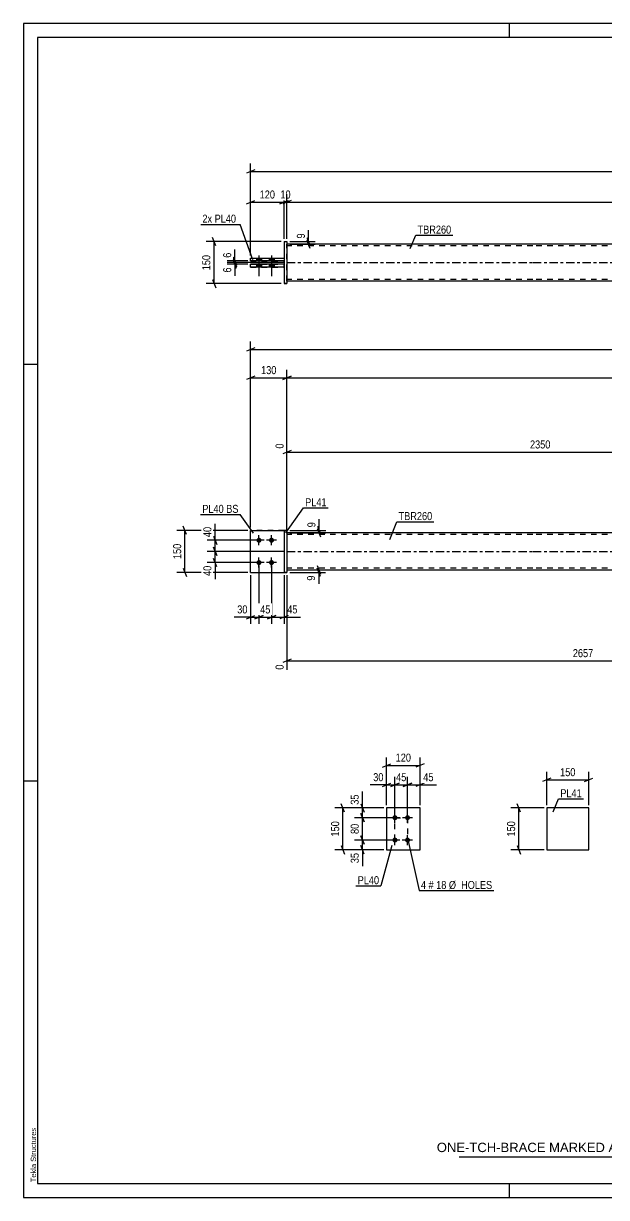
# Model space of a CAD drawing. Header units: millimetres. Extents: x 0 to 594, y 0 to 420.
# Drawn here: x 0 to 208.8, y 0 to 420 of the extents above; entities that cross this region are included whole.
import ezdxf

# ---------------------------------------------------------------- set-up
doc = ezdxf.new("R2010")
doc.units = ezdxf.units.MM
doc.linetypes.add('DXK_LINE_DOT2', pattern=[3.9198, 1.9599, -1.9599])
doc.linetypes.add('DXK_LINE_DOT3', pattern=[5.9187, 2.979, -0.9799, 0.9799, -0.9799])
doc.styles.add('Arial', font='ARIAL.TTF', dxfattribs={"height": 0.2})
doc.styles.add('Arial Narrow', font='ARIALN.TTF', dxfattribs={"height": 0.2})

# ---------------------------------------------------------------- blocks, each defined once
blk = doc.blocks.new('Unknown-581559774-1128')
at = {"color": 5, "linetype": 'Continuous'}
for p, q in [((594, 420), (0, 420)), ((0, 420), (0, 0)), ((174, 415), (174, 420)), ((589, 415), (5, 415)), ((5, 415), (5, 5)), ((5, 298), (0, 298)), ((5, 149), (0, 149)), ((5, 5), (589, 5)), ((174, 0), (174, 5)), ((0, 0), (594, 0))]:
    blk.add_line(p, q, dxfattribs=at)
at = {"color": 174, "linetype": 'Continuous', "style": 'Arial'}
blk.add_text('Tekla Structures', height=1.9102, rotation=90, dxfattribs=at).set_placement((4.5, 5.5))
blk = doc.blocks.new('Part-581559774-1555 - 1539')
at = {"color": 2, "linetype": 'Continuous'}
for p, q in [((130.01, 139.38), (130.01, 124.38)), ((142.01, 139.38), (130.01, 139.38)), ((142.01, 124.38), (142.01, 139.38)), ((130.01, 124.38), (142.01, 124.38))]:
    blk.add_line(p, q, dxfattribs=at)
blk = doc.blocks.new('Bolt-581559774-1560 - 1539')
at = {"linetype": 'Continuous'}
for points in [[(133.01, 134.98, -1), (133.01, 136.78, -1)], [(137.51, 134.98, -1), (137.51, 136.78, -1)], [(133.01, 126.98, -1), (133.01, 128.78, -1)], [(137.51, 126.98, -1), (137.51, 128.78, -1)]]:
    blk.add_hatch(color=1, dxfattribs=at).paths.add_polyline_path(points)
at = {"color": 1, "linetype": 'Continuous'}
for p, q in [((134.81, 135.88), (131.21, 135.88)), ((133.01, 134.08), (133.01, 137.68)), ((139.31, 135.88), (135.71, 135.88)), ((137.51, 134.08), (137.51, 137.68)), ((134.81, 127.88), (131.21, 127.88)), ((133.01, 126.08), (133.01, 129.68)), ((139.31, 127.88), (135.71, 127.88)), ((137.51, 126.08), (137.51, 129.68))]:
    blk.add_line(p, q, dxfattribs=at)
blk = doc.blocks.new('Bolt-581559774-1912 - 1907')
at = {"linetype": 'Continuous'}
for points in [[(84.33, 234.24), (84.14, 234.26), (83.96, 234.32), (83.8, 234.41), (83.66, 234.54), (83.55, 234.69), (83.47, 234.86), (83.43, 235.04), (83.43, 235.23), (83.47, 235.42), (83.55, 235.59), (83.66, 235.74), (83.8, 235.87), (83.96, 235.96), (84.14, 236.02), (84.33, 236.04), (84.51, 236.02), (84.69, 235.96), (84.85, 235.87), (84.99, 235.74), (85.1, 235.59), (85.18, 235.42), (85.22, 235.23), (85.22, 235.04), (85.18, 234.86), (85.1, 234.69), (84.99, 234.54), (84.85, 234.41), (84.69, 234.32), (84.51, 234.26)], [(88.83, 234.24), (88.64, 234.26), (88.46, 234.32), (88.3, 234.41), (88.16, 234.54), (88.05, 234.69), (87.97, 234.86), (87.93, 235.04), (87.93, 235.23), (87.97, 235.42), (88.05, 235.59), (88.16, 235.74), (88.3, 235.87), (88.46, 235.96), (88.64, 236.02), (88.83, 236.04), (89.01, 236.02), (89.19, 235.96), (89.35, 235.87), (89.49, 235.74), (89.6, 235.59), (89.68, 235.42), (89.72, 235.23), (89.72, 235.04), (89.68, 234.86), (89.6, 234.69), (89.49, 234.54), (89.35, 234.41), (89.19, 234.32), (89.01, 234.26)], [(84.33, 226.24), (84.14, 226.26), (83.96, 226.32), (83.8, 226.41), (83.66, 226.54), (83.55, 226.69), (83.47, 226.86), (83.43, 227.04), (83.43, 227.23), (83.47, 227.42), (83.55, 227.59), (83.66, 227.74), (83.8, 227.87), (83.96, 227.96), (84.14, 228.02), (84.33, 228.04), (84.51, 228.02), (84.69, 227.96), (84.85, 227.87), (84.99, 227.74), (85.1, 227.59), (85.18, 227.42), (85.22, 227.23), (85.22, 227.04), (85.18, 226.86), (85.1, 226.69), (84.99, 226.54), (84.85, 226.41), (84.69, 226.32), (84.51, 226.26)], [(88.83, 226.24), (88.64, 226.26), (88.46, 226.32), (88.3, 226.41), (88.16, 226.54), (88.05, 226.69), (87.97, 226.86), (87.93, 227.04), (87.93, 227.23), (87.97, 227.42), (88.05, 227.59), (88.16, 227.74), (88.3, 227.87), (88.46, 227.96), (88.64, 228.02), (88.83, 228.04), (89.01, 228.02), (89.19, 227.96), (89.35, 227.87), (89.49, 227.74), (89.6, 227.59), (89.68, 227.42), (89.72, 227.23), (89.72, 227.04), (89.68, 226.86), (89.6, 226.69), (89.49, 226.54), (89.35, 226.41), (89.19, 226.32), (89.01, 226.26)]]:
    blk.add_hatch(color=1, dxfattribs=at).paths.add_polyline_path(points)
at = {"color": 1, "linetype": 'Continuous'}
for p, q in [((84.33, 233.34), (84.33, 236.94)), ((88.83, 233.34), (88.83, 236.94)), ((86.13, 235.14), (82.53, 235.14)), ((90.63, 235.14), (87.03, 235.14)), ((86.13, 227.14), (82.53, 227.14)), ((84.33, 225.34), (84.33, 228.94)), ((90.63, 227.14), (87.03, 227.14)), ((88.83, 225.34), (88.83, 228.94))]:
    blk.add_line(p, q, dxfattribs=at)
blk = doc.blocks.new('Part-581559774-1923 - 1907')
at = {"color": 2, "linetype": 'Continuous'}
for p, q in [((94.33, 238.64), (93.33, 238.64)), ((93.33, 238.64), (93.33, 223.64)), ((94.33, 238.64), (94.33, 238.64)), ((94.33, 238.64), (94.33, 223.64)), ((93.33, 223.64), (94.33, 223.64))]:
    blk.add_line(p, q, dxfattribs=at)
at = {"color": 7, "linetype": 'DXK_LINE_DOT2'}
for p, q in [((93.33, 238.64), (94.33, 238.64)), ((94.33, 223.64), (93.33, 223.64))]:
    blk.add_line(p, q, dxfattribs=at)
blk = doc.blocks.new('Part-581559774-1928 - 1907')
at = {"color": 7, "linetype": 'DXK_LINE_DOT2'}
for p, q in [((81.33, 223.64), (81.33, 238.64)), ((81.33, 238.64), (93.33, 238.64)), ((93.33, 238.64), (81.33, 238.64)), ((93.33, 238.64), (93.33, 223.64)), ((81.33, 223.64), (81.33, 223.64)), ((81.33, 223.64), (93.33, 223.64)), ((81.33, 223.64), (93.33, 223.64)), ((93.33, 223.64), (93.33, 223.64))]:
    blk.add_line(p, q, dxfattribs=at)
blk = doc.blocks.new('Part-581559774-1933 - 1907')
at = {"color": 2, "linetype": 'Continuous'}
for p, q in [((81.33, 223.64), (81.33, 238.64)), ((81.33, 238.64), (93.33, 238.64)), ((81.33, 223.64), (81.33, 223.64)), ((81.33, 223.64), (93.33, 223.64))]:
    blk.add_line(p, q, dxfattribs=at)
at = {"color": 7, "linetype": 'DXK_LINE_DOT2'}
for p, q in [((93.33, 238.64), (81.33, 238.64)), ((93.33, 238.64), (93.33, 223.64)), ((81.33, 223.64), (81.33, 223.64)), ((81.33, 223.64), (93.33, 223.64)), ((93.33, 223.64), (93.33, 223.64))]:
    blk.add_line(p, q, dxfattribs=at)
blk = doc.blocks.new('Part-581559774-1943 - 1907')
at = {"linetype": 'Continuous'}
blk.add_hatch(color=2, dxfattribs=at).paths.add_polyline_path([(496.6, 224.54), (495.8, 225.94), (497.4, 225.94)])
at = {"color": 2, "linetype": 'Continuous'}
for p, q in [((182.33, 237.74), (94.33, 237.74)), ((526.6, 237.74), (182.43, 237.74)), ((94.33, 224.54), (182.33, 224.54)), ((182.43, 224.54), (526.6, 224.54)), ((496.6, 224.54), (495.8, 225.94)), ((495.8, 225.94), (497.4, 225.94)), ((497.4, 225.94), (496.6, 224.54))]:
    blk.add_line(p, q, dxfattribs=at)
at = {"color": 7, "linetype": 'DXK_LINE_DOT2'}
for p, q in [((94.33, 237.74), (94.33, 224.54)), ((182.33, 237.14), (94.33, 237.14)), ((526.6, 237.14), (182.43, 237.14)), ((281.85, 237.74), (281.85, 237.14)), ((317.33, 237.74), (317.33, 237.14)), ((526.6, 224.54), (526.6, 237.74)), ((182.33, 225.14), (94.33, 225.14)), ((526.6, 225.14), (182.43, 225.14)), ((303.87, 224.54), (303.87, 225.14)), ((339.36, 224.54), (339.36, 225.14))]:
    blk.add_line(p, q, dxfattribs=at)
at = {"color": 7, "linetype": 'DXK_LINE_DOT3'}
for p, q in [((94.33, 231.14), (182.33, 231.14)), ((182.43, 231.14), (526.6, 231.14))]:
    blk.add_line(p, q, dxfattribs=at)
at = {"color": 2, "linetype": 'Continuous'}
blk.add_circle((496.6, 225.44), 1, dxfattribs=at)
blk = doc.blocks.new('Bolt-581559774-2355 - 2348')
at = {"linetype": 'Continuous'}
for points in [[(83.43, 335.05), (85.23, 335.05), (85.23, 336.05), (83.43, 336.05)], [(83.43, 335.05), (85.23, 335.05), (85.23, 336.05), (83.43, 336.05)], [(87.93, 335.05), (89.73, 335.05), (89.73, 336.05), (87.93, 336.05)], [(87.93, 335.05), (89.73, 335.05), (89.73, 336.05), (87.93, 336.05)], [(83.43, 332.85), (85.23, 332.85), (85.23, 333.85), (83.43, 333.85)], [(83.43, 332.85), (85.23, 332.85), (85.23, 333.85), (83.43, 333.85)], [(87.93, 332.85), (89.73, 332.85), (89.73, 333.85), (87.93, 333.85)], [(87.93, 332.85), (89.73, 332.85), (89.73, 333.85), (87.93, 333.85)]]:
    blk.add_hatch(color=1, dxfattribs=at).paths.add_polyline_path(points)
at = {"color": 1, "linetype": 'Continuous'}
for p, q in [((83.43, 336.05), (83.43, 335.05)), ((83.43, 336.05), (83.43, 335.05)), ((84.33, 337.05), (84.33, 329.55)), ((84.33, 337.05), (84.33, 329.55)), ((85.23, 336.05), (85.23, 335.05)), ((85.23, 336.05), (85.23, 335.05)), ((87.93, 336.05), (87.93, 335.05)), ((87.93, 336.05), (87.93, 335.05)), ((88.83, 337.05), (88.83, 329.55)), ((88.83, 337.05), (88.83, 329.55)), ((89.73, 336.05), (89.73, 335.05)), ((89.73, 336.05), (89.73, 335.05)), ((83.43, 333.85), (83.43, 332.85)), ((83.43, 333.85), (83.43, 332.85)), ((85.23, 333.85), (85.23, 332.85)), ((85.23, 333.85), (85.23, 332.85)), ((87.93, 333.85), (87.93, 332.85)), ((87.93, 333.85), (87.93, 332.85)), ((89.73, 333.85), (89.73, 332.85)), ((89.73, 333.85), (89.73, 332.85))]:
    blk.add_line(p, q, dxfattribs=at)
blk = doc.blocks.new('Part-581559774-2362 - 2348')
at = {"color": 2, "linetype": 'Continuous'}
for p, q in [((81.33, 335.05), (81.33, 336.05)), ((81.33, 336.05), (93.33, 336.05)), ((93.33, 336.05), (93.33, 335.05)), ((81.33, 335.05), (81.33, 335.05)), ((93.33, 335.05), (81.33, 335.05)), ((93.33, 335.05), (93.33, 335.05))]:
    blk.add_line(p, q, dxfattribs=at)
at = {"color": 7, "linetype": 'DXK_LINE_DOT2'}
for p, q in [((81.33, 336.05), (93.33, 336.05)), ((81.33, 335.05), (93.33, 335.05))]:
    blk.add_line(p, q, dxfattribs=at)
blk = doc.blocks.new('Part-581559774-2357 - 2348')
at = {"color": 2, "linetype": 'Continuous'}
for p, q in [((93.33, 341.95), (94.33, 341.95)), ((93.33, 341.95), (93.33, 326.95)), ((94.33, 341.95), (94.33, 341.95)), ((94.33, 341.95), (94.33, 326.95)), ((94.33, 326.95), (93.33, 326.95)), ((93.33, 326.95), (93.33, 326.95))]:
    blk.add_line(p, q, dxfattribs=at)
at = {"color": 7, "linetype": 'DXK_LINE_DOT2'}
for p, q in [((93.33, 341.95), (94.33, 341.95)), ((93.33, 326.95), (94.33, 326.95)), ((93.33, 326.95), (93.33, 326.95))]:
    blk.add_line(p, q, dxfattribs=at)
blk = doc.blocks.new('Part-581559774-2367 - 2348')
at = {"color": 2, "linetype": 'Continuous'}
for p, q in [((81.33, 332.85), (81.33, 333.85)), ((93.33, 333.85), (81.33, 333.85)), ((81.33, 332.85), (81.33, 332.85)), ((93.33, 332.85), (81.33, 332.85)), ((93.33, 332.85), (93.33, 333.85)), ((93.33, 332.85), (93.33, 332.85))]:
    blk.add_line(p, q, dxfattribs=at)
at = {"color": 7, "linetype": 'DXK_LINE_DOT2'}
for p, q in [((81.33, 333.85), (93.33, 333.85)), ((81.33, 332.85), (93.33, 332.85))]:
    blk.add_line(p, q, dxfattribs=at)
blk = doc.blocks.new('Part-581559774-2387 - 2348')
at = {"linetype": 'Continuous'}
blk.add_hatch(color=2, dxfattribs=at).paths.add_polyline_path([(496.6, 334.45), (495.8, 335.85), (497.4, 335.85)])
at = {"color": 2, "linetype": 'Continuous'}
for p, q in [((182.33, 341.05), (94.33, 341.05)), ((526.6, 341.05), (182.43, 341.05)), ((281.85, 335.15), (281.85, 335.05)), ((281.85, 335.15), (317.33, 335.15)), ((281.85, 333.75), (281.85, 333.85)), ((317.33, 333.75), (281.85, 333.75)), ((303.87, 335.15), (303.87, 335.05)), ((303.87, 333.75), (303.87, 333.85)), ((317.33, 335.15), (317.33, 333.75)), ((496.6, 334.45), (495.8, 335.85)), ((495.8, 335.85), (497.4, 335.85)), ((497.4, 335.85), (496.6, 334.45)), ((182.33, 327.85), (94.33, 327.85)), ((526.6, 327.85), (182.43, 327.85))]:
    blk.add_line(p, q, dxfattribs=at)
at = {"color": 7, "linetype": 'DXK_LINE_DOT2'}
for p, q in [((94.33, 327.85), (94.33, 341.05)), ((182.33, 340.45), (94.33, 340.45)), ((526.6, 340.45), (182.43, 340.45)), ((526.6, 341.05), (526.6, 327.85)), ((281.85, 335.05), (281.85, 333.75)), ((303.87, 335.05), (303.87, 333.75)), ((317.33, 335.15), (339.36, 335.15)), ((339.36, 333.75), (317.33, 333.75)), ((339.36, 335.15), (339.36, 333.75)), ((182.33, 328.45), (94.33, 328.45)), ((526.6, 328.45), (182.43, 328.45))]:
    blk.add_line(p, q, dxfattribs=at)
at = {"color": 7, "linetype": 'DXK_LINE_DOT3'}
for p, q in [((94.33, 334.45), (182.33, 334.45)), ((182.43, 334.45), (526.6, 334.45))]:
    blk.add_line(p, q, dxfattribs=at)
at = {"color": 2, "linetype": 'Continuous'}
blk.add_circle((496.6, 335.35), 1, dxfattribs=at)
blk = doc.blocks.new('Part-581559774-1515 - 1499')
at = {"color": 2, "linetype": 'Continuous'}
for p, q in [((202.38, 139.38), (187.38, 139.38)), ((187.38, 139.38), (187.38, 124.38)), ((202.38, 124.38), (202.38, 139.38)), ((187.38, 124.38), (202.38, 124.38))]:
    blk.add_line(p, q, dxfattribs=at)
blk = doc.blocks.new('Rectangle-581559774-1675 - 1539')
at = {"color": 1, "linetype": 'DXK_LINE_DOT2'}
blk.add_lwpolyline([(133.01, 135.88), (137.51, 135.88), (137.51, 127.88), (133.01, 127.88), (133.01, 135.88)], close=True, dxfattribs=at)
blk = doc.blocks.new('StraightDimension-581559774-1562 - 1539')
at = {"color": 7, "linetype": 'Continuous'}
for p, q in [((130.01, 140.38), (130.01, 157.44)), ((142.01, 140.38), (142.01, 157.44)), ((128.51, 153.99), (131.51, 155.19)), ((130.01, 154.59), (142.01, 154.59)), ((143.51, 155.19), (140.51, 153.99))]:
    blk.add_line(p, q, dxfattribs=at)
at = {"color": 0}
blk.add_wipeout([(139.35, 155.34), (139.35, 159.54), (132.67, 159.54), (132.67, 155.34)], dxfattribs=at)
at = {"color": 3, "style": 'Arial Narrow'}
blk.add_text('120', height=2.863, dxfattribs=at).set_placement((133.27, 155.94))
blk = doc.blocks.new('StraightDimension-581559774-1662 - 1539')
at = {"color": 7, "linetype": 'Continuous'}
for p, q in [((132.01, 127.88), (118.53, 127.88)), ((120.78, 129.38), (121.98, 126.38)), ((121.38, 124.38), (121.38, 127.88)), ((129.01, 124.38), (118.53, 124.38)), ((121.98, 122.88), (120.78, 125.88))]:
    blk.add_line(p, q, dxfattribs=at)
at = {"color": 0}
blk.add_wipeout([(120.63, 123.86), (116.43, 123.86), (116.43, 119), (120.63, 119)], dxfattribs=at)
at = {"color": 7, "linetype": 'Continuous'}
blk.add_line((121.38, 124.38), (121.38, 118.48), dxfattribs=at)
blk.add_line((121.38, 124.38), (121.38, 118.48), dxfattribs=at)
at = {"color": 3, "style": 'Arial Narrow'}
blk.add_text('35', height=2.863, rotation=90.0002, dxfattribs=at).set_placement((120.03, 119.6))
blk = doc.blocks.new('StraightDimension-581559774-1598 - 1539')
at = {"color": 7, "linetype": 'Continuous'}
for p, q in [((131.51, 146.99), (134.51, 148.19)), ((133.01, 136.88), (133.01, 150.44)), ((133.01, 147.59), (137.51, 147.59)), ((139.01, 148.19), (136.01, 146.99)), ((137.51, 136.88), (137.51, 150.44))]:
    blk.add_line(p, q, dxfattribs=at)
at = {"color": 0}
blk.add_wipeout([(137.69, 148.34), (137.69, 152.54), (132.83, 152.54), (132.83, 148.34)], dxfattribs=at)
at = {"color": 3, "style": 'Arial Narrow'}
blk.add_text('45', height=2.863, dxfattribs=at).set_placement((133.43, 148.94))
blk = doc.blocks.new('StraightDimension-581559774-1582 - 1539')
at = {"color": 7, "linetype": 'Continuous'}
for p, q in [((136.01, 146.99), (139.01, 148.19)), ((137.51, 136.88), (137.51, 150.44)), ((137.51, 147.59), (142.01, 147.59)), ((143.51, 148.19), (140.51, 146.99)), ((142.01, 140.38), (142.01, 150.44))]:
    blk.add_line(p, q, dxfattribs=at)
at = {"color": 0}
blk.add_wipeout([(147.39, 148.34), (147.39, 152.54), (142.54, 152.54), (142.54, 148.34)], dxfattribs=at)
at = {"color": 7, "linetype": 'Continuous'}
blk.add_line((142.01, 147.59), (147.92, 147.59), dxfattribs=at)
blk.add_line((142.01, 147.59), (147.92, 147.59), dxfattribs=at)
at = {"color": 3, "style": 'Arial Narrow'}
blk.add_text('45', height=2.863, dxfattribs=at).set_placement((143.14, 148.94))
blk = doc.blocks.new('StraightDimension-581559774-1608 - 1539')
at = {"color": 7, "linetype": 'Continuous'}
for p, q in [((128.51, 146.99), (131.51, 148.19)), ((130.01, 140.38), (130.01, 150.44)), ((130.01, 147.59), (133.01, 147.59)), ((134.51, 148.19), (131.51, 146.99)), ((133.01, 136.88), (133.01, 150.44))]:
    blk.add_line(p, q, dxfattribs=at)
at = {"color": 0}
blk.add_wipeout([(129.49, 148.34), (129.49, 152.54), (124.63, 152.54), (124.63, 148.34)], dxfattribs=at)
at = {"color": 7, "linetype": 'Continuous'}
blk.add_line((130.01, 147.59), (124.11, 147.59), dxfattribs=at)
blk.add_line((130.01, 147.59), (124.11, 147.59), dxfattribs=at)
at = {"color": 3, "style": 'Arial Narrow'}
blk.add_text('30', height=2.863, dxfattribs=at).set_placement((125.23, 148.94))
blk = doc.blocks.new('StraightDimension-581559774-1622 - 1539')
at = {"color": 7, "linetype": 'Continuous'}
for p, q in [((129.01, 139.38), (111.53, 139.38)), ((114.98, 137.88), (113.78, 140.88)), ((114.38, 124.38), (114.38, 139.38)), ((129.01, 124.38), (111.53, 124.38)), ((113.78, 125.88), (114.98, 122.88))]:
    blk.add_line(p, q, dxfattribs=at)
at = {"color": 0}
blk.add_wipeout([(113.63, 135.22), (109.43, 135.22), (109.43, 128.54), (113.63, 128.54)], dxfattribs=at)
at = {"color": 3, "style": 'Arial Narrow'}
blk.add_text('150', height=2.863, rotation=90.0002, dxfattribs=at).set_placement((113.03, 129.14))
blk = doc.blocks.new('StraightDimension-581559774-1639 - 1539')
at = {"color": 7, "linetype": 'Continuous'}
for p, q in [((129.01, 139.38), (118.53, 139.38)), ((120.78, 140.88), (121.98, 137.88)), ((121.38, 135.88), (121.38, 139.38)), ((132.01, 135.88), (118.53, 135.88)), ((121.98, 134.38), (120.78, 137.38))]:
    blk.add_line(p, q, dxfattribs=at)
at = {"color": 0}
blk.add_wipeout([(120.63, 144.76), (116.43, 144.76), (116.43, 139.91), (120.63, 139.91)], dxfattribs=at)
at = {"color": 7, "linetype": 'Continuous'}
blk.add_line((121.38, 139.38), (121.38, 145.29), dxfattribs=at)
blk.add_line((121.38, 139.38), (121.38, 145.29), dxfattribs=at)
at = {"color": 3, "style": 'Arial Narrow'}
blk.add_text('35', height=2.863, rotation=90.0002, dxfattribs=at).set_placement((120.03, 140.51))
blk = doc.blocks.new('StraightDimension-581559774-1652 - 1539')
at = {"color": 7, "linetype": 'Continuous'}
for p, q in [((132.01, 135.88), (118.53, 135.88)), ((120.78, 137.38), (121.98, 134.38)), ((121.38, 127.88), (121.38, 135.88)), ((132.01, 127.88), (118.53, 127.88)), ((121.98, 126.38), (120.78, 129.38))]:
    blk.add_line(p, q, dxfattribs=at)
at = {"color": 0}
blk.add_wipeout([(120.63, 134.31), (116.43, 134.31), (116.43, 129.45), (120.63, 129.45)], dxfattribs=at)
at = {"color": 3, "style": 'Arial Narrow'}
blk.add_text('80', height=2.863, rotation=90.0002, dxfattribs=at).set_placement((120.03, 130.05))
blk = doc.blocks.new('StraightDimension-581559774-2163 - 1907')
at = {"color": 7, "linetype": 'Continuous'}
for p, q in [((105.28, 240.14), (106.48, 237.14)), ((95.33, 238.64), (108.28, 238.64)), ((95.33, 237.74), (108.28, 237.74)), ((106.48, 236.24), (105.28, 239.24)), ((105.88, 237.74), (105.88, 238.64))]:
    blk.add_line(p, q, dxfattribs=at)
at = {"color": 0}
blk.add_wipeout([(105.13, 242.19), (100.93, 242.19), (100.93, 239.16), (105.13, 239.16)], dxfattribs=at)
at = {"color": 7, "linetype": 'Continuous'}
blk.add_line((105.88, 238.64), (105.88, 242.72), dxfattribs=at)
blk.add_line((105.88, 238.64), (105.88, 242.72), dxfattribs=at)
at = {"color": 3, "style": 'Arial Narrow'}
blk.add_text('9', height=2.86, rotation=90.0002, dxfattribs=at).set_placement((104.53, 239.76))
blk = doc.blocks.new('StraightDimension-581559774-2239 - 1907')
at = {"color": 7, "linetype": 'Continuous'}
for p, q in [((88.83, 226.14), (88.83, 205.21)), ((93.33, 222.64), (93.33, 205.21)), ((87.33, 207.01), (90.33, 208.21)), ((88.83, 207.61), (93.33, 207.61)), ((94.83, 208.21), (91.83, 207.01))]:
    blk.add_line(p, q, dxfattribs=at)
at = {"color": 0}
blk.add_wipeout([(98.71, 208.36), (98.71, 212.56), (93.85, 212.56), (93.85, 208.36)], dxfattribs=at)
at = {"color": 7, "linetype": 'Continuous'}
blk.add_line((93.33, 207.61), (99.23, 207.61), dxfattribs=at)
blk.add_line((93.33, 207.61), (99.23, 207.61), dxfattribs=at)
at = {"color": 3, "style": 'Arial Narrow'}
blk.add_text('45', height=2.863, dxfattribs=at).set_placement((94.45, 208.96))
blk = doc.blocks.new('StraightDimension-581559774-2253 - 1907')
at = {"color": 7, "linetype": 'Continuous'}
for p, q in [((275.7, 247.5), (275.7, 275.24)), ((94.33, 238.74), (94.33, 269.76)), ((95.83, 267.23), (92.83, 266.03)), ((94.33, 266.63), (275.7, 266.63)), ((274.2, 266.03), (277.2, 267.23))]:
    blk.add_line(p, q, dxfattribs=at)
at = {"color": 0, "linetype": 'Continuous'}
for points in [[(275.1, 275.84), (270.9, 275.84), (270.9, 267.33), (275.1, 267.33)], [(93.73, 270.36), (89.53, 270.36), (89.53, 267.33), (93.73, 267.33)]]:
    blk.add_wipeout(points, dxfattribs=at)
at = {"color": 0}
blk.add_wipeout([(189.27, 267.38), (189.27, 271.58), (180.76, 271.58), (180.76, 267.38)], dxfattribs=at)
at = {"color": 3, "linetype": 'Continuous', "style": 'Arial Narrow'}
for s, height, p in [('2350', 2.863, (274.5, 267.93)), ('0', 2.86, (93.13, 267.93))]:
    blk.add_text(s, height=height, rotation=90.0002, dxfattribs=at).set_placement(p)
at = {"color": 3, "style": 'Arial Narrow'}
blk.add_text('2350', height=2.863, dxfattribs=at).set_placement((181.36, 267.98))
blk = doc.blocks.new('StraightDimension-581559774-4259 - 1907')
at = {"color": 7, "linetype": 'Continuous'}
for p, q in [((81.33, 239.64), (81.33, 296.07)), ((94.33, 239.64), (94.33, 296.07)), ((82.83, 293.82), (79.83, 292.62)), ((81.33, 293.22), (94.33, 293.22)), ((92.83, 292.62), (95.83, 293.82))]:
    blk.add_line(p, q, dxfattribs=at)
at = {"color": 0}
blk.add_wipeout([(91.17, 293.97), (91.17, 298.17), (84.48, 298.17), (84.48, 293.97)], dxfattribs=at)
at = {"color": 3, "style": 'Arial Narrow'}
blk.add_text('130', height=2.863, dxfattribs=at).set_placement((85.08, 294.57))
blk = doc.blocks.new('StraightDimension-581559774-2073 - 1907')
at = {"color": 7, "linetype": 'Continuous'}
for p, q in [((58.42, 237.14), (57.22, 240.14)), ((80.33, 238.64), (54.97, 238.64)), ((57.82, 223.64), (57.82, 238.64)), ((80.33, 223.64), (54.97, 223.64)), ((57.22, 225.14), (58.42, 222.14))]:
    blk.add_line(p, q, dxfattribs=at)
at = {"color": 0}
blk.add_wipeout([(57.07, 234.48), (52.87, 234.48), (52.87, 227.8), (57.07, 227.8)], dxfattribs=at)
at = {"color": 3, "style": 'Arial Narrow'}
blk.add_text('150', height=2.863, rotation=90.0002, dxfattribs=at).set_placement((56.47, 228.4))
blk = doc.blocks.new('StraightDimension-581559774-2215 - 1907')
at = {"color": 7, "linetype": 'Continuous'}
for p, q in [((94.33, 222.64), (94.33, 188.83)), ((306.38, 222.76), (306.38, 183.35)), ((95.83, 192.56), (92.83, 191.36)), ((94.33, 191.96), (306.38, 191.96)), ((304.88, 191.36), (307.88, 192.56))]:
    blk.add_line(p, q, dxfattribs=at)
at = {"color": 0}
blk.add_wipeout([(204.61, 192.71), (204.61, 196.91), (196.1, 196.91), (196.1, 192.71)], dxfattribs=at)
at = {"color": 0, "linetype": 'Continuous'}
for points in [[(93.73, 191.26), (89.53, 191.26), (89.53, 188.23), (93.73, 188.23)], [(305.78, 191.26), (301.58, 191.26), (301.58, 182.75), (305.78, 182.75)]]:
    blk.add_wipeout(points, dxfattribs=at)
at = {"color": 3, "style": 'Arial Narrow'}
blk.add_text('2657', height=2.863, dxfattribs=at).set_placement((196.7, 193.31))
at = {"color": 3, "linetype": 'Continuous', "style": 'Arial Narrow'}
for s, height, p in [('0', 2.86, (93.13, 188.83)), ('2657', 2.863, (305.18, 183.35))]:
    blk.add_text(s, height=height, rotation=90.0002, dxfattribs=at).set_placement(p)
blk = doc.blocks.new('StraightDimension-581559774-2304 - 1907')
at = {"color": 7, "linetype": 'Continuous'}
for p, q in [((82.83, 303.99), (79.83, 302.79)), ((81.33, 239.64), (81.33, 306.24)), ((81.33, 303.39), (539.6, 303.39)), ((538.1, 302.79), (541.1, 303.99)), ((539.6, 239.64), (539.6, 306.24))]:
    blk.add_line(p, q, dxfattribs=at)
at = {"color": 0}
blk.add_wipeout([(314.72, 304.14), (314.72, 308.34), (306.21, 308.34), (306.21, 304.14)], dxfattribs=at)
at = {"color": 3, "style": 'Arial Narrow'}
blk.add_text('5119', height=2.863, dxfattribs=at).set_placement((306.81, 304.74))
blk = doc.blocks.new('StraightDimension-581559774-2136 - 1907')
at = {"color": 7, "linetype": 'Continuous'}
for p, q in [((68.03, 236.64), (69.23, 233.64)), ((83.33, 235.14), (65.78, 235.14)), ((93.33, 231.14), (65.78, 231.14)), ((69.23, 229.64), (68.03, 232.64)), ((68.63, 231.14), (68.63, 235.14))]:
    blk.add_line(p, q, dxfattribs=at)
at = {"color": 0}
blk.add_wipeout([(67.88, 240.52), (63.68, 240.52), (63.68, 235.66), (67.88, 235.66)], dxfattribs=at)
at = {"color": 7, "linetype": 'Continuous'}
blk.add_line((68.63, 235.14), (68.63, 241.04), dxfattribs=at)
blk.add_line((68.63, 235.14), (68.63, 241.04), dxfattribs=at)
at = {"color": 3, "style": 'Arial Narrow'}
blk.add_text('40', height=2.863, rotation=90.0002, dxfattribs=at).set_placement((67.28, 236.26))
blk = doc.blocks.new('StraightDimension-581559774-2149 - 1907')
at = {"color": 7, "linetype": 'Continuous'}
for p, q in [((93.33, 231.14), (65.78, 231.14)), ((68.03, 232.64), (69.23, 229.64)), ((68.63, 227.14), (68.63, 231.14)), ((83.33, 227.14), (65.78, 227.14)), ((69.23, 225.64), (68.03, 228.64))]:
    blk.add_line(p, q, dxfattribs=at)
at = {"color": 0}
blk.add_wipeout([(67.88, 226.61), (63.68, 226.61), (63.68, 221.76), (67.88, 221.76)], dxfattribs=at)
at = {"color": 7, "linetype": 'Continuous'}
blk.add_line((68.63, 227.14), (68.63, 221.23), dxfattribs=at)
blk.add_line((68.63, 227.14), (68.63, 221.23), dxfattribs=at)
at = {"color": 3, "style": 'Arial Narrow'}
blk.add_text('40', height=2.863, rotation=90.0002, dxfattribs=at).set_placement((67.28, 222.36))
blk = doc.blocks.new('StraightDimension-581559774-2172 - 1907')
at = {"color": 7, "linetype": 'Continuous'}
for p, q in [((95.33, 224.54), (108.13, 224.54)), ((95.33, 223.64), (108.13, 223.64)), ((105.13, 226.04), (106.33, 223.04)), ((106.33, 222.14), (105.13, 225.14)), ((105.73, 223.64), (105.73, 224.54))]:
    blk.add_line(p, q, dxfattribs=at)
at = {"color": 0}
blk.add_wipeout([(104.98, 223.11), (100.78, 223.11), (100.78, 220.08), (104.98, 220.08)], dxfattribs=at)
at = {"color": 7, "linetype": 'Continuous'}
blk.add_line((105.73, 223.64), (105.73, 219.56), dxfattribs=at)
blk.add_line((105.73, 223.64), (105.73, 219.56), dxfattribs=at)
at = {"color": 3, "style": 'Arial Narrow'}
blk.add_text('9', height=2.86, rotation=90.0002, dxfattribs=at).set_placement((104.38, 220.68))
blk = doc.blocks.new('StraightDimension-581559774-2222 - 1907')
at = {"color": 7, "linetype": 'Continuous'}
for p, q in [((81.33, 222.64), (81.33, 205.21)), ((84.33, 226.14), (84.33, 205.21)), ((79.83, 207.01), (82.83, 208.21)), ((81.33, 207.61), (84.33, 207.61)), ((85.83, 208.21), (82.83, 207.01))]:
    blk.add_line(p, q, dxfattribs=at)
at = {"color": 0}
blk.add_wipeout([(80.8, 208.36), (80.8, 212.56), (75.94, 212.56), (75.94, 208.36)], dxfattribs=at)
at = {"color": 7, "linetype": 'Continuous'}
blk.add_line((81.33, 207.61), (75.42, 207.61), dxfattribs=at)
blk.add_line((81.33, 207.61), (75.42, 207.61), dxfattribs=at)
at = {"color": 3, "style": 'Arial Narrow'}
blk.add_text('30', height=2.863, dxfattribs=at).set_placement((76.54, 208.96))
blk = doc.blocks.new('StraightDimension-581559774-2232 - 1907')
at = {"color": 7, "linetype": 'Continuous'}
for p, q in [((84.33, 226.14), (84.33, 205.21)), ((88.83, 226.14), (88.83, 205.21)), ((82.83, 207.01), (85.83, 208.21)), ((84.33, 207.61), (88.83, 207.61)), ((90.33, 208.21), (87.33, 207.01))]:
    blk.add_line(p, q, dxfattribs=at)
at = {"color": 0}
blk.add_wipeout([(89, 208.36), (89, 212.56), (84.15, 212.56), (84.15, 208.36)], dxfattribs=at)
at = {"color": 3, "style": 'Arial Narrow'}
blk.add_text('45', height=2.863, dxfattribs=at).set_placement((84.75, 208.96))
blk = doc.blocks.new('StraightDimension-581559774-4258 - 1907')
at = {"color": 7, "linetype": 'Continuous'}
for p, q in [((94.33, 239.64), (94.33, 296.07)), ((526.6, 239.64), (526.6, 296.07)), ((95.83, 293.82), (92.83, 292.62)), ((94.33, 293.22), (526.6, 293.22)), ((525.1, 292.62), (528.1, 293.82))]:
    blk.add_line(p, q, dxfattribs=at)
at = {"color": 0}
blk.add_wipeout([(314.72, 293.97), (314.72, 298.17), (306.21, 298.17), (306.21, 293.97)], dxfattribs=at)
at = {"color": 3, "style": 'Arial Narrow'}
blk.add_text('4859', height=2.863, dxfattribs=at).set_placement((306.81, 294.57))
blk = doc.blocks.new('StraightDimension-581559774-2419 - 2348')
at = {"color": 7, "linetype": 'Continuous'}
for p, q in [((81.33, 337.05), (81.33, 358.89)), ((93.33, 342.95), (93.33, 358.89)), ((79.83, 355.44), (82.83, 356.64)), ((81.33, 356.04), (93.33, 356.04)), ((94.83, 356.64), (91.83, 355.44))]:
    blk.add_line(p, q, dxfattribs=at)
at = {"color": 0}
blk.add_wipeout([(90.67, 356.79), (90.67, 360.99), (83.98, 360.99), (83.98, 356.79)], dxfattribs=at)
at = {"color": 3, "style": 'Arial Narrow'}
blk.add_text('120', height=2.863, dxfattribs=at).set_placement((84.58, 357.39))
blk = doc.blocks.new('StraightDimension-581559774-2398 - 2348')
at = {"color": 7, "linetype": 'Continuous'}
for p, q in [((81.33, 337.05), (81.33, 369.9)), ((539.6, 337.05), (539.6, 369.9)), ((82.83, 367.65), (79.83, 366.45)), ((81.33, 367.05), (539.6, 367.05)), ((538.1, 366.45), (541.1, 367.65))]:
    blk.add_line(p, q, dxfattribs=at)
at = {"color": 0}
blk.add_wipeout([(314.72, 367.8), (314.72, 372), (306.21, 372), (306.21, 367.8)], dxfattribs=at)
at = {"color": 3, "style": 'Arial Narrow'}
blk.add_text('5119', height=2.863, dxfattribs=at).set_placement((306.81, 368.4))
blk = doc.blocks.new('StraightDimension-581559774-2409 - 2348')
at = {"color": 7, "linetype": 'Continuous'}
for p, q in [((93.33, 342.95), (93.33, 358.89)), ((94.33, 342.95), (94.33, 358.89)), ((91.83, 355.44), (94.83, 356.64)), ((95.83, 356.64), (92.83, 355.44)), ((93.33, 356.04), (94.33, 356.04))]:
    blk.add_line(p, q, dxfattribs=at)
at = {"color": 0}
blk.add_wipeout([(96.25, 356.79), (96.25, 360.99), (91.4, 360.99), (91.4, 356.79)], dxfattribs=at)
at = {"color": 3, "style": 'Arial Narrow'}
blk.add_text('10', height=2.863, dxfattribs=at).set_placement((92, 357.39))
blk = doc.blocks.new('StraightDimension-581559774-2429 - 2348')
at = {"color": 7, "linetype": 'Continuous'}
for p, q in [((94.33, 342.95), (94.33, 358.89)), ((526.6, 342.95), (526.6, 358.89)), ((95.83, 356.64), (92.83, 355.44)), ((94.33, 356.04), (526.6, 356.04)), ((525.1, 355.44), (528.1, 356.64))]:
    blk.add_line(p, q, dxfattribs=at)
at = {"color": 0}
blk.add_wipeout([(314.72, 356.79), (314.72, 360.99), (306.21, 360.99), (306.21, 356.79)], dxfattribs=at)
at = {"color": 3, "style": 'Arial Narrow'}
blk.add_text('4859', height=2.863, dxfattribs=at).set_placement((306.81, 357.39))
blk = doc.blocks.new('StraightDimension-581559774-2460 - 2348')
at = {"color": 7, "linetype": 'Continuous'}
for p, q in [((92.33, 341.95), (65.38, 341.95)), ((68.83, 340.45), (67.63, 343.45)), ((68.23, 326.95), (68.23, 341.95)), ((67.63, 328.45), (68.83, 325.45)), ((92.33, 326.95), (65.38, 326.95))]:
    blk.add_line(p, q, dxfattribs=at)
at = {"color": 0}
blk.add_wipeout([(67.48, 337.79), (63.28, 337.79), (63.28, 331.11), (67.48, 331.11)], dxfattribs=at)
at = {"color": 3, "style": 'Arial Narrow'}
blk.add_text('150', height=2.863, rotation=90.0002, dxfattribs=at).set_placement((66.88, 331.71))
blk = doc.blocks.new('StraightDimension-581559774-2480 - 2348')
at = {"color": 7, "linetype": 'Continuous'}
for p, q in [((95.33, 341.95), (104.5, 341.95)), ((95.33, 341.05), (104.5, 341.05)), ((101.5, 343.45), (102.7, 340.45)), ((102.7, 339.55), (101.5, 342.55)), ((102.1, 341.05), (102.1, 341.95))]:
    blk.add_line(p, q, dxfattribs=at)
at = {"color": 0}
blk.add_wipeout([(101.35, 345.5), (97.15, 345.5), (97.15, 342.48), (101.35, 342.48)], dxfattribs=at)
at = {"color": 7, "linetype": 'Continuous'}
blk.add_line((102.1, 341.95), (102.1, 346.03), dxfattribs=at)
blk.add_line((102.1, 341.95), (102.1, 346.03), dxfattribs=at)
at = {"color": 3, "style": 'Arial Narrow'}
blk.add_text('9', height=2.86, rotation=90.0002, dxfattribs=at).set_placement((100.75, 343.08))
blk = doc.blocks.new('StraightDimension-581559774-2491 - 2348')
at = {"color": 7, "linetype": 'Continuous'}
for p, q in [((93.33, 334.45), (72.88, 334.45)), ((80.33, 333.85), (72.88, 333.85)), ((75.13, 335.95), (76.33, 332.95)), ((76.33, 332.35), (75.13, 335.35)), ((75.73, 333.85), (75.73, 334.45))]:
    blk.add_line(p, q, dxfattribs=at)
at = {"color": 0}
blk.add_wipeout([(74.98, 333.33), (70.78, 333.33), (70.78, 330.3), (74.98, 330.3)], dxfattribs=at)
at = {"color": 7, "linetype": 'Continuous'}
blk.add_line((75.73, 333.85), (75.73, 329.77), dxfattribs=at)
blk.add_line((75.73, 333.85), (75.73, 329.77), dxfattribs=at)
at = {"color": 3, "style": 'Arial Narrow'}
blk.add_text('6', height=2.86, rotation=90.0002, dxfattribs=at).set_placement((74.38, 330.9))
blk = doc.blocks.new('StraightDimension-581559774-2507 - 2348')
at = {"color": 7, "linetype": 'Continuous'}
for p, q in [((75.13, 336.55), (76.33, 333.55)), ((80.33, 335.05), (72.88, 335.05)), ((93.33, 334.45), (72.88, 334.45)), ((76.33, 332.95), (75.13, 335.95)), ((75.73, 334.45), (75.73, 335.05))]:
    blk.add_line(p, q, dxfattribs=at)
at = {"color": 0}
blk.add_wipeout([(74.98, 338.6), (70.78, 338.6), (70.78, 335.58), (74.98, 335.58)], dxfattribs=at)
at = {"color": 7, "linetype": 'Continuous'}
blk.add_line((75.73, 335.05), (75.73, 339.13), dxfattribs=at)
blk.add_line((75.73, 335.05), (75.73, 339.13), dxfattribs=at)
at = {"color": 3, "style": 'Arial Narrow'}
blk.add_text('6', height=2.86, rotation=90.0002, dxfattribs=at).set_placement((74.38, 336.18))
blk = doc.blocks.new('StraightDimension-581559774-1517 - 1499')
at = {"color": 7, "linetype": 'Continuous'}
for p, q in [((186.38, 139.38), (174.53, 139.38)), ((177.98, 137.88), (176.78, 140.88)), ((177.38, 124.38), (177.38, 139.38)), ((186.38, 124.38), (174.53, 124.38)), ((176.78, 125.88), (177.98, 122.88))]:
    blk.add_line(p, q, dxfattribs=at)
at = {"color": 0}
blk.add_wipeout([(176.63, 135.22), (172.43, 135.22), (172.43, 128.54), (176.63, 128.54)], dxfattribs=at)
at = {"color": 3, "style": 'Arial Narrow'}
blk.add_text('150', height=2.863, rotation=90.0002, dxfattribs=at).set_placement((176.03, 129.14))
blk = doc.blocks.new('StraightDimension-581559774-1526 - 1499')
at = {"color": 7, "linetype": 'Continuous'}
for p, q in [((187.38, 140.38), (187.38, 152.23)), ((202.38, 140.38), (202.38, 152.23)), ((188.88, 149.98), (185.88, 148.78)), ((187.38, 149.38), (202.38, 149.38)), ((200.88, 148.78), (203.88, 149.98))]:
    blk.add_line(p, q, dxfattribs=at)
at = {"color": 0}
blk.add_wipeout([(198.22, 150.13), (198.22, 154.33), (191.54, 154.33), (191.54, 150.13)], dxfattribs=at)
at = {"color": 3, "style": 'Arial Narrow'}
blk.add_text('150', height=2.863, dxfattribs=at).set_placement((192.14, 150.73))
blk = doc.blocks.new('Unknown-581559774-4523')
at = {"color": 7, "linetype": 'Continuous'}
blk.add_line((156, 14.5), (226, 14.5), dxfattribs=at)
at = {"color": 7, "style": 'Arial'}
blk.add_text('ONE-TCH-BRACE MARKED AS TBR260', height=3.3428, dxfattribs=at).set_placement((147.99, 16.25))
blk = doc.blocks.new('Mark-581559774-1551 - 1539')
at = {"color": 0}
blk.add_wipeout([(127.33, 112.09), (127.33, 115.09), (119.66, 115.09), (119.66, 112.09)], dxfattribs=at)
blk.add_wipeout([(127.33, 112.09), (127.33, 115.09), (119.66, 115.09), (119.66, 112.09)], dxfattribs=at)
at = {"color": 30, "linetype": 'Continuous'}
for p in [(131.85, 125.88), (119.06, 111.49)]:
    blk.add_line(p, (127.93, 111.49), dxfattribs=at)
at = {"color": 3, "style": 'Arial Narrow'}
blk.add_text('PL40', height=2.863, dxfattribs=at).set_placement((119.66, 112.09))
blk = doc.blocks.new('Mark-581559774-1556 - 1539')
at = {"color": 0}
blk.add_wipeout([(144.14, 110.38), (144.14, 113.38), (142.31, 113.38), (142.31, 110.38)], dxfattribs=at)
blk.add_wipeout([(144.14, 110.38), (144.14, 113.38), (142.31, 113.38), (142.31, 110.38)], dxfattribs=at)
at = {"color": 7, "linetype": 'Continuous'}
blk.add_line((137.63, 128.03), (141.71, 109.78), dxfattribs=at)
at = {"color": 0}
blk.add_wipeout([(146.87, 110.38), (146.87, 113.38), (145.04, 113.38), (145.04, 110.38)], dxfattribs=at)
blk.add_wipeout([(146.87, 110.38), (146.87, 113.38), (145.04, 113.38), (145.04, 110.38)], dxfattribs=at)
at = {"color": 3, "style": 'Arial Narrow'}
blk.add_text('4', height=2.86, dxfattribs=at).set_placement((142.31, 110.38))
at = {"color": 0}
blk.add_wipeout([(151.42, 110.38), (151.42, 113.38), (147.77, 113.38), (147.77, 110.38)], dxfattribs=at)
blk.add_wipeout([(151.42, 110.38), (151.42, 113.38), (147.77, 113.38), (147.77, 110.38)], dxfattribs=at)
at = {"color": 3, "style": 'Arial Narrow'}
blk.add_text('#', height=2.86, dxfattribs=at).set_placement((145.04, 110.38))
at = {"color": 0}
blk.add_wipeout([(167.85, 110.38), (167.85, 113.38), (152.32, 113.38), (152.32, 110.38)], dxfattribs=at)
blk.add_wipeout([(167.85, 110.38), (167.85, 113.38), (152.32, 113.38), (152.32, 110.38)], dxfattribs=at)
at = {"color": 7, "linetype": 'Continuous'}
blk.add_line((141.71, 109.78), (168.45, 109.78), dxfattribs=at)
at = {"color": 3, "style": 'Arial Narrow'}
for s, p in [('18', (147.77, 110.38)), ('Ø  HOLES', (152.32, 110.38))]:
    blk.add_text(s, height=2.863, dxfattribs=at).set_placement(p)
blk = doc.blocks.new('Mark-581559774-1919 - 1907')
at = {"color": 0}
blk.add_wipeout([(108.53, 247.29), (108.53, 250.29), (100.85, 250.29), (100.85, 247.29)], dxfattribs=at)
blk.add_wipeout([(108.53, 247.29), (108.53, 250.29), (100.85, 250.29), (100.85, 247.29)], dxfattribs=at)
at = {"color": 30, "linetype": 'Continuous'}
for p, q in [((93.97, 237.83), (100.25, 246.69)), ((100.25, 246.69), (109.13, 246.69))]:
    blk.add_line(p, q, dxfattribs=at)
at = {"color": 3, "style": 'Arial Narrow'}
blk.add_text('PL41', height=2.863, dxfattribs=at).set_placement((100.85, 247.29))
blk = doc.blocks.new('Mark-581559774-1939 - 1907')
at = {"color": 0}
blk.add_wipeout([(146.37, 242.35), (146.37, 245.35), (134.32, 245.35), (134.32, 242.35)], dxfattribs=at)
blk.add_wipeout([(146.37, 242.35), (146.37, 245.35), (134.32, 245.35), (134.32, 242.35)], dxfattribs=at)
at = {"color": 30, "linetype": 'Continuous'}
for p, q in [((131.12, 235.4), (133.72, 241.75)), ((133.72, 241.75), (146.97, 241.75))]:
    blk.add_line(p, q, dxfattribs=at)
at = {"color": 3, "style": 'Arial Narrow'}
blk.add_text('TBR260', height=2.863, dxfattribs=at).set_placement((134.32, 242.35))
blk = doc.blocks.new('MarkSet-581559774-2333 - 1907')
at = {"color": 0}
blk.add_wipeout([(71.7, 244.93), (71.7, 247.93), (64.03, 247.93), (64.03, 244.93)], dxfattribs=at)
blk.add_wipeout([(71.7, 244.93), (71.7, 247.93), (64.03, 247.93), (64.03, 244.93)], dxfattribs=at)
blk.add_wipeout([(76.99, 244.93), (76.99, 247.93), (72.6, 247.93), (72.6, 244.93)], dxfattribs=at)
blk.add_wipeout([(76.99, 244.93), (76.99, 247.93), (72.6, 247.93), (72.6, 244.93)], dxfattribs=at)
at = {"color": 30, "linetype": 'Continuous'}
for p in [(63.43, 244.33), (82.36, 237.7)]:
    blk.add_line(p, (77.59, 244.33), dxfattribs=at)
at = {"color": 3, "style": 'Arial Narrow'}
for s, p in [('PL40', (64.03, 244.93)), ('BS', (72.6, 244.93))]:
    blk.add_text(s, height=2.863, dxfattribs=at).set_placement(p)
blk = doc.blocks.new('Mark-581559774-2383 - 2348')
at = {"color": 0}
blk.add_wipeout([(153.17, 344.83), (153.17, 347.83), (141.11, 347.83), (141.11, 344.83)], dxfattribs=at)
blk.add_wipeout([(153.17, 344.83), (153.17, 347.83), (141.11, 347.83), (141.11, 344.83)], dxfattribs=at)
at = {"color": 30, "linetype": 'Continuous'}
for p, q in [((138.4, 339.56), (140.51, 344.23)), ((140.51, 344.23), (153.77, 344.23))]:
    blk.add_line(p, q, dxfattribs=at)
at = {"color": 3, "style": 'Arial Narrow'}
blk.add_text('TBR260', height=2.863, dxfattribs=at).set_placement((141.11, 344.83))
blk = doc.blocks.new('MarkSet-581559774-2575 - 2348')
at = {"color": 0}
blk.add_wipeout([(67.54, 348.74), (67.54, 351.74), (64.07, 351.74), (64.07, 348.74)], dxfattribs=at)
blk.add_wipeout([(67.54, 348.74), (67.54, 351.74), (64.07, 351.74), (64.07, 348.74)], dxfattribs=at)
blk.add_wipeout([(76.12, 348.74), (76.12, 351.74), (68.44, 351.74), (68.44, 348.74)], dxfattribs=at)
blk.add_wipeout([(76.12, 348.74), (76.12, 351.74), (68.44, 351.74), (68.44, 348.74)], dxfattribs=at)
at = {"color": 30, "linetype": 'Continuous'}
for p in [(63.47, 348.14), (82.17, 335.43)]:
    blk.add_line(p, (77.62, 348.14), dxfattribs=at)
at = {"color": 3, "style": 'Arial Narrow'}
for s, p in [('2x', (64.07, 348.74)), ('PL40', (68.44, 348.74))]:
    blk.add_text(s, height=2.863, dxfattribs=at).set_placement(p)
blk = doc.blocks.new('Mark-581559774-1511 - 1499')
at = {"color": 0}
blk.add_wipeout([(199.89, 143.2), (199.89, 146.2), (192.21, 146.2), (192.21, 143.2)], dxfattribs=at)
blk.add_wipeout([(199.89, 143.2), (199.89, 146.2), (192.21, 146.2), (192.21, 143.2)], dxfattribs=at)
at = {"color": 30, "linetype": 'Continuous'}
for p, q in [((189.65, 137.92), (191.61, 142.6)), ((191.61, 142.6), (200.49, 142.6))]:
    blk.add_line(p, q, dxfattribs=at)
at = {"color": 3, "style": 'Arial Narrow'}
blk.add_text('PL41', height=2.863, dxfattribs=at).set_placement((192.21, 143.2))

msp = doc.modelspace()

# ---------------------------------------------------------------- block references
for name in ['Unknown-581559774-1128', 'Part-581559774-2357 - 2348', 'Part-581559774-2387 - 2348', 'Part-581559774-2362 - 2348', 'Bolt-581559774-2355 - 2348', 'Part-581559774-2367 - 2348', 'Part-581559774-1928 - 1907', 'Part-581559774-1933 - 1907', 'Bolt-581559774-1912 - 1907', 'Part-581559774-1923 - 1907', 'Part-581559774-1943 - 1907', 'Part-581559774-1555 - 1539', 'Part-581559774-1515 - 1499', 'Bolt-581559774-1560 - 1539', 'Rectangle-581559774-1675 - 1539', 'Unknown-581559774-4523']:
    msp.add_blockref(name, (0, 0))

# ---------------------------------------------------------------- next in the draw order: block references
for name in ['StraightDimension-581559774-2419 - 2348', 'StraightDimension-581559774-2163 - 1907', 'StraightDimension-581559774-2239 - 1907', 'StraightDimension-581559774-1562 - 1539', 'StraightDimension-581559774-1517 - 1499', 'StraightDimension-581559774-1662 - 1539', 'Mark-581559774-1556 - 1539']:
    msp.add_blockref(name, (0, 0))

# ---------------------------------------------------------------- next in the draw order: block references
for name in ['StraightDimension-581559774-2398 - 2348', 'StraightDimension-581559774-2253 - 1907', 'StraightDimension-581559774-2215 - 1907', 'StraightDimension-581559774-1598 - 1539', 'StraightDimension-581559774-1526 - 1499']:
    msp.add_blockref(name, (0, 0))

# ---------------------------------------------------------------- next in the draw order: block references
for name in ['StraightDimension-581559774-2409 - 2348', 'StraightDimension-581559774-4259 - 1907', 'StraightDimension-581559774-1582 - 1539', 'Mark-581559774-1511 - 1499']:
    msp.add_blockref(name, (0, 0))

# ---------------------------------------------------------------- next in the draw order: block references
for name in ['StraightDimension-581559774-2429 - 2348', 'StraightDimension-581559774-2073 - 1907', 'StraightDimension-581559774-1608 - 1539']:
    msp.add_blockref(name, (0, 0))

# ---------------------------------------------------------------- next in the draw order: block references
for name in ['StraightDimension-581559774-2480 - 2348', 'Mark-581559774-2383 - 2348', 'StraightDimension-581559774-2460 - 2348', 'StraightDimension-581559774-2304 - 1907', 'StraightDimension-581559774-1622 - 1539']:
    msp.add_blockref(name, (0, 0))

# ---------------------------------------------------------------- next in the draw order: block references
for name in ['StraightDimension-581559774-2491 - 2348', 'StraightDimension-581559774-2136 - 1907', 'StraightDimension-581559774-1639 - 1539']:
    msp.add_blockref(name, (0, 0))

# ---------------------------------------------------------------- next in the draw order: block references
for name in ['StraightDimension-581559774-2507 - 2348', 'StraightDimension-581559774-4258 - 1907', 'MarkSet-581559774-2333 - 1907', 'StraightDimension-581559774-2149 - 1907', 'StraightDimension-581559774-1652 - 1539']:
    msp.add_blockref(name, (0, 0))

# ---------------------------------------------------------------- next in the draw order: block references
for name in ['MarkSet-581559774-2575 - 2348', 'Mark-581559774-1919 - 1907', 'Mark-581559774-1939 - 1907', 'StraightDimension-581559774-2222 - 1907', 'StraightDimension-581559774-2172 - 1907', 'Mark-581559774-1551 - 1539']:
    msp.add_blockref(name, (0, 0))

# ---------------------------------------------------------------- next in the draw order: block references
msp.add_blockref('StraightDimension-581559774-2232 - 1907', (0, 0))

doc.saveas('drawing.dxf')
